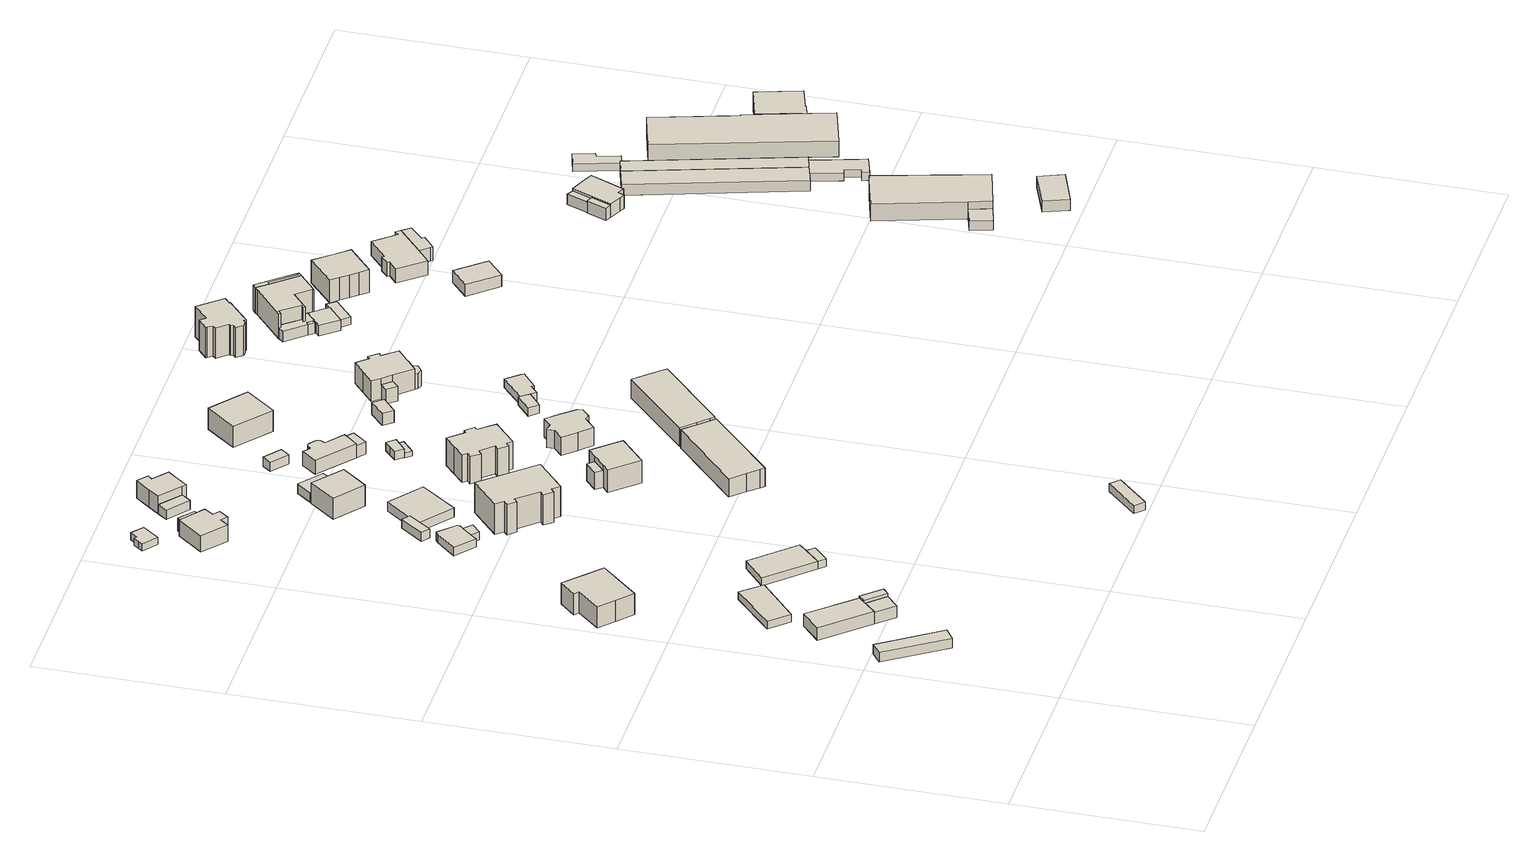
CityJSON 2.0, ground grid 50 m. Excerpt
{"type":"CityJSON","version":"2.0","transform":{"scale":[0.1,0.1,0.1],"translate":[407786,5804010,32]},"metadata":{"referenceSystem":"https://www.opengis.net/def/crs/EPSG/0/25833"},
"CityObjects":{
"building1":{"type":"Building","attributes":{"Gemeindeschluessel":"11000009","BezugspunktDach":"2200","function":"31001_2723","measuredHeight":2.78,"storeysAboveGround":1},"address":[{"country":"Germany","locality":"Berlin","thoroughfareNumber":"751 (2)","thoroughfareName":"Adlergestell"}],"geometry":[{"type":"Solid","lod":"1","boundaries":[[[[0,1,2,3]],[[4,5,6,7]],[[4,7,3,2]],[[5,4,2,1]],[[6,5,1,0]],[[7,6,0,3]]]]}]},
"building2":{"type":"Building","attributes":{"Gemeindeschluessel":"11000009","function":"31001_2000"},"address":[{"country":"Germany","locality":"Berlin","thoroughfareNumber":"1 (2)","thoroughfareName":"Nuscheweg"}],"children":["building2-1","building2-2"]},
"building2-1":{"type":"BuildingPart","attributes":{"BezugspunktDach":"2200","measuredHeight":4.62,"storeysAboveGround":1},"parents":["building2"],"geometry":[{"type":"MultiSurface","lod":"1","boundaries":[[[8,9,10,11]],[[12,13,14,15]],[[12,15,11,10]],[[13,12,10,9]],[[16,17,18,19,13,9,8]],[[15,14,8,11]],[[14,20,19,18,17,16]]]}]},
"building2-2":{"type":"BuildingPart","attributes":{"BezugspunktDach":"2200","measuredHeight":3.91,"storeysAboveGround":1},"parents":["building2"],"geometry":[{"type":"Solid","lod":"1","boundaries":[[[[21,22,18,17]],[[19,23,24,14]],[[23,19,18,22]],[[24,23,22,21]],[[14,24,21,17]],[[19,14,17,18]]]]}]},
"building3":{"type":"Building","attributes":{"Gemeindeschluessel":"11000009","BezugspunktDach":"2200","function":"51009_1610","measuredHeight":4.57,"storeysAboveGround":0},"address":[{"country":"Germany","locality":"Berlin"}],"geometry":[{"type":"Solid","lod":"1","boundaries":[[[[25,26,27,28]],[[13,29,23,19]],[[13,19,28,27]],[[29,13,27,26]],[[23,29,26,25]],[[19,23,25,28]]]]}]},
"building4":{"type":"Building","attributes":{"Gemeindeschluessel":"11000009","BezugspunktDach":"2200","function":"31001_1010","measuredHeight":2.17,"storeysAboveGround":1},"address":[{"country":"Germany","locality":"Berlin","thoroughfareNumber":"1 (1)","thoroughfareName":"Nuscheweg"}],"geometry":[{"type":"Solid","lod":"1","boundaries":[[[[30,31,32,33]],[[34,35,36,37]],[[34,37,33,32]],[[35,34,32,31]],[[36,35,31,30]],[[37,36,30,33]]]]}]},
"building5":{"type":"Building","attributes":{"Gemeindeschluessel":"11000009","BezugspunktDach":"2200","function":"31001_1010","measuredHeight":9.59,"storeysAboveGround":1},"address":[{"country":"Germany","locality":"Berlin","thoroughfareNumber":"5","thoroughfareName":"Nuscheweg"}],"geometry":[{"type":"Solid","lod":"1","boundaries":[[[[38,39,40,41,42,43,44,45]],[[46,47,48,49,50,51,52,53]],[[46,53,45,44]],[[47,46,44,43]],[[48,47,43,42]],[[49,48,42,41]],[[50,49,41,40]],[[51,50,40,39]],[[52,51,39,38]],[[53,52,38,45]]]]}]},
"building6":{"type":"Building","attributes":{"Gemeindeschluessel":"11000009","function":"31001_1010"},"address":[{"country":"Germany","locality":"Berlin","thoroughfareNumber":"1","thoroughfareName":"Nuscheweg"}],"children":["building6-1","building6-2"]},
"building6-1":{"type":"BuildingPart","attributes":{"BezugspunktDach":"2200","measuredHeight":2.3,"storeysAboveGround":1},"parents":["building6"],"geometry":[{"type":"MultiSurface","lod":"1","boundaries":[[[54,55,56,57]],[[58,59,60,61]],[[58,61,57,56]],[[59,58,56,55]],[[59,55,62,63]],[[61,60,54,57]],[[60,63,62,54]]]}]},
"building6-2":{"type":"BuildingPart","attributes":{"BezugspunktDach":"2200","measuredHeight":2.3,"storeysAboveGround":1},"parents":["building6"],"geometry":[{"type":"Solid","lod":"1","boundaries":[[[[64,65,62,54]],[[63,66,67,60]],[[66,63,62,65]],[[67,66,65,64]],[[60,67,64,54]],[[63,60,54,62]]]]}]},
"building7":{"type":"Building","attributes":{"Gemeindeschluessel":"11000009","BezugspunktDach":"2200","function":"31001_2000","measuredHeight":2.42,"storeysAboveGround":1},"address":[{"country":"Germany","locality":"Berlin","thoroughfareNumber":"10 (1)","thoroughfareName":"Zum Seeblick"}],"geometry":[{"type":"Solid","lod":"1","boundaries":[[[[68,69,70,71,72,73,74,75]],[[76,77,78,79,80,81,82,83]],[[76,83,75,74]],[[77,76,74,73]],[[78,77,73,72]],[[79,78,72,71]],[[80,79,71,70]],[[81,80,70,69]],[[82,81,69,68]],[[83,82,68,75]]]]}]},
"building8":{"type":"Building","attributes":{"Gemeindeschluessel":"11000009","BezugspunktDach":"2200","function":"31001_2000","measuredHeight":2.41,"storeysAboveGround":1},"address":[{"country":"Germany","locality":"Berlin","thoroughfareNumber":"10 (2)","thoroughfareName":"Zum Seeblick"}],"geometry":[{"type":"Solid","lod":"1","boundaries":[[[[84,85,70,69]],[[80,86,87,81]],[[80,81,69,70]],[[86,80,70,85]],[[87,86,85,84]],[[81,87,84,69]]]]}]},
"building9":{"type":"Building","attributes":{"Gemeindeschluessel":"11000009","BezugspunktDach":"2200","function":"51009_1610","measuredHeight":2.14,"storeysAboveGround":0},"address":[{"country":"Germany","locality":"Berlin"}],"geometry":[{"type":"Solid","lod":"1","boundaries":[[[[88,89,90,91,92,93,94]],[[95,96,97,98,99,100,101]],[[95,101,94,93]],[[96,95,93,92]],[[97,96,92,91]],[[98,97,91,90]],[[99,98,90,89]],[[100,99,89,88]],[[101,100,88,94]]]]}]},
"building10":{"type":"Building","attributes":{"Gemeindeschluessel":"11000009","BezugspunktDach":"2200","function":"31001_1010","measuredHeight":6.63,"storeysAboveGround":1},"address":[{"country":"Germany","locality":"Berlin","thoroughfareNumber":"11","thoroughfareName":"Zum Seeblick"}],"geometry":[{"type":"Solid","lod":"1","boundaries":[[[[102,103,104,105,106,107,108,109,110,111]],[[112,113,114,115,116,117,118,119,120,121]],[[112,121,111,110]],[[113,112,110,109]],[[114,113,109,108]],[[115,114,108,107]],[[116,115,107,106]],[[117,116,106,105]],[[118,117,105,104]],[[119,118,104,103]],[[120,119,103,102]],[[121,120,102,111]]]]}]},
"building11":{"type":"Building","attributes":{"Gemeindeschluessel":"11000009","BezugspunktDach":"2200","function":"51009_1610","measuredHeight":2.66,"storeysAboveGround":0},"address":[{"country":"Germany","locality":"Berlin"}],"geometry":[{"type":"Solid","lod":"1","boundaries":[[[[122,123,124,125,126,127]],[[128,129,130,131,132,133]],[[128,133,127,126]],[[129,128,126,125]],[[130,129,125,124]],[[131,130,124,123]],[[132,131,123,122]],[[133,132,122,127]]]]}]},
"building12":{"type":"Building","attributes":{"Gemeindeschluessel":"11000009","BezugspunktDach":"2200","function":"51009_1610","measuredHeight":4.16,"storeysAboveGround":0},"address":[{"country":"Germany","locality":"Berlin"}],"geometry":[{"type":"Solid","lod":"1","boundaries":[[[[134,135,136,137]],[[138,139,140,141]],[[138,141,137,136]],[[139,138,136,135]],[[140,139,135,134]],[[141,140,134,137]]]]}]},
"building13":{"type":"Building","attributes":{"Gemeindeschluessel":"11000009","BezugspunktDach":"2200","function":"31001_1010","measuredHeight":11.66,"storeysAboveGround":2},"address":[{"country":"Germany","locality":"Berlin","thoroughfareNumber":"6","thoroughfareName":"Nuscheweg"}],"geometry":[{"type":"Solid","lod":"1","boundaries":[[[[142,143,144,145,146,147,148,149,150,151,152,153]],[[154,155,156,157,158,159,160,161,162,163,164,165]],[[154,165,153,152]],[[155,154,152,151]],[[156,155,151,150]],[[157,156,150,149]],[[158,157,149,148]],[[159,158,148,147]],[[160,159,147,146]],[[161,160,146,145]],[[162,161,145,144]],[[163,162,144,143]],[[164,163,143,142]],[[165,164,142,153]]]]}]},
"building14":{"type":"Building","attributes":{"Gemeindeschluessel":"11000009","BezugspunktDach":"2200","function":"31001_1010","measuredHeight":2.75,"storeysAboveGround":1},"address":[{"country":"Germany","locality":"Berlin","thoroughfareNumber":"10","thoroughfareName":"Zum Seeblick"}],"geometry":[{"type":"Solid","lod":"1","boundaries":[[[[166,167,168,125,124,123]],[[169,170,171,172,173,174]],[[169,174,123,124]],[[170,169,124,125]],[[171,170,125,168]],[[172,171,168,167]],[[173,172,167,166]],[[174,173,166,123]]]]}]},
"building15":{"type":"Building","attributes":{"Gemeindeschluessel":"11000009","BezugspunktDach":"2200","function":"31001_2000","measuredHeight":2.36,"storeysAboveGround":1},"address":[{"country":"Germany","locality":"Berlin","thoroughfareNumber":"969 (9)","thoroughfareName":"Adlergestell"}],"geometry":[{"type":"Solid","lod":"1","boundaries":[[[[175,176,177,178]],[[179,180,181,182]],[[179,182,178,177]],[[180,179,177,176]],[[181,180,176,175]],[[182,181,175,178]]]]}]},
"building16":{"type":"Building","attributes":{"Gemeindeschluessel":"11000009","BezugspunktDach":"2200","function":"31001_2000","measuredHeight":3.47,"storeysAboveGround":1},"address":[{"country":"Germany","locality":"Berlin","thoroughfareNumber":"13 (1)","thoroughfareName":"Zum Seeblick"}],"geometry":[{"type":"Solid","lod":"1","boundaries":[[[[183,184,185,186]],[[187,188,189,190]],[[187,190,186,185]],[[188,187,185,184]],[[189,188,184,183]],[[190,189,183,186]]]]}]},
"building17":{"type":"Building","attributes":{"Gemeindeschluessel":"11000009","BezugspunktDach":"2200","function":"31001_1010","measuredHeight":7.8,"storeysAboveGround":1},"address":[{"country":"Germany","locality":"Berlin","thoroughfareNumber":"12","thoroughfareName":"Zum Seeblick"}],"geometry":[{"type":"Solid","lod":"1","boundaries":[[[[191,192,193,194]],[[195,196,197,198]],[[195,198,194,193]],[[196,195,193,192]],[[197,196,192,191]],[[198,197,191,194]]]]}]},
"building18":{"type":"Building","attributes":{"Gemeindeschluessel":"11000009","BezugspunktDach":"2200","function":"31001_1010","measuredHeight":7.86,"storeysAboveGround":1},"address":[{"country":"Germany","locality":"Berlin","thoroughfareNumber":"13","thoroughfareName":"Zum Seeblick"}],"geometry":[{"type":"Solid","lod":"1","boundaries":[[[[199,200,201,202,203,204,205,206,207]],[[208,209,210,211,212,213,214,188,187]],[[208,187,207,206]],[[209,208,206,205]],[[210,209,205,204]],[[211,210,204,203]],[[212,211,203,202]],[[213,212,202,201]],[[214,213,201,200]],[[188,214,200,199]],[[187,188,199,207]]]]}]},
"building19":{"type":"Building","attributes":{"Gemeindeschluessel":"11000009","BezugspunktDach":"2200","function":"31001_2000","measuredHeight":2.8,"storeysAboveGround":1},"address":[{"country":"Germany","locality":"Berlin","thoroughfareNumber":"12 (1)","thoroughfareName":"Zum Seeblick"}],"geometry":[{"type":"Solid","lod":"1","boundaries":[[[[215,216,217,218,219]],[[220,221,222,223,224]],[[220,224,219,218]],[[221,220,218,217]],[[222,221,217,216]],[[223,222,216,215]],[[224,223,215,219]]]]}]},
"building20":{"type":"Building","attributes":{"Gemeindeschluessel":"11000009","function":"31001_1010"},"address":[{"country":"Germany","locality":"Berlin","thoroughfareNumber":"4","thoroughfareName":"Nuscheweg"}],"children":["building20-1","building20-2"]},
"building20-1":{"type":"BuildingPart","attributes":{"BezugspunktDach":"2200","measuredHeight":8.27,"storeysAboveGround":1},"parents":["building20"],"geometry":[{"type":"MultiSurface","lod":"1","boundaries":[[[225,226,227,228,229,230]],[[231,232,233,234,235,236]],[[231,236,230,229]],[[237,238,229,228]],[[233,232,228,227]],[[234,233,227,226]],[[235,234,226,225]],[[236,235,225,230]],[[232,231,238,237]]]}]},
"building20-2":{"type":"BuildingPart","attributes":{"BezugspunktDach":"2200","measuredHeight":5.04,"storeysAboveGround":1},"parents":["building20"],"geometry":[{"type":"Solid","lod":"1","boundaries":[[[[238,237,239,240]],[[241,232,231,242]],[[241,242,240,239]],[[232,241,239,237]],[[242,231,238,240]],[[231,232,237,238]]]]}]},
"building21":{"type":"Building","attributes":{"Gemeindeschluessel":"11000009","BezugspunktDach":"2200","function":"31001_1010","measuredHeight":5.92,"storeysAboveGround":2},"address":[{"country":"Germany","locality":"Berlin","thoroughfareNumber":"2","thoroughfareName":"Nuscheweg"}],"geometry":[{"type":"Solid","lod":"1","boundaries":[[[[243,244,245,246,247,248,249,250]],[[251,252,253,254,255,256,257,258]],[[251,258,250,249]],[[252,251,249,248]],[[253,252,248,247]],[[254,253,247,246]],[[255,254,246,245]],[[256,255,245,244]],[[257,256,244,243]],[[258,257,243,250]]]]}]},
"building22":{"type":"Building","attributes":{"Gemeindeschluessel":"11000009","BezugspunktDach":"2200","function":"31001_1010","measuredHeight":11.05,"storeysAboveGround":2},"address":[{"country":"Germany","locality":"Berlin","thoroughfareNumber":"6A","thoroughfareName":"Nuscheweg"}],"geometry":[{"type":"Solid","lod":"1","boundaries":[[[[259,260,261,262,263,264,265,266,267,268,269,270,271,272,273,274,275,276]],[[277,278,279,280,281,282,283,284,285,286,287,288,289,290,291,292,293,294]],[[277,294,276,275]],[[278,277,275,274]],[[279,278,274,273]],[[280,279,273,272]],[[281,280,272,271]],[[282,281,271,270]],[[283,282,270,269]],[[284,283,269,268]],[[285,284,268,267]],[[286,285,267,266]],[[287,286,266,265]],[[288,287,265,264]],[[289,288,264,263]],[[290,289,263,262]],[[291,290,262,261]],[[292,291,261,260]],[[293,292,260,259]],[[294,293,259,276]]]]}]},
"building23":{"type":"Building","attributes":{"Gemeindeschluessel":"11000009","BezugspunktDach":"2200","function":"31001_2000","measuredHeight":3.93,"storeysAboveGround":1},"address":[{"country":"Germany","locality":"Berlin","thoroughfareNumber":"14 (2)","thoroughfareName":"Zum Seeblick"}],"geometry":[{"type":"Solid","lod":"1","boundaries":[[[[295,296,297,298]],[[299,300,301,302]],[[299,302,298,297]],[[300,299,297,296]],[[301,300,296,295]],[[302,301,295,298]]]]}]},
"building24":{"type":"Building","attributes":{"Gemeindeschluessel":"11000009","BezugspunktDach":"2200","function":"31001_1010","measuredHeight":6.2,"storeysAboveGround":1},"address":[{"country":"Germany","locality":"Berlin","thoroughfareNumber":"14","thoroughfareName":"Zum Seeblick"}],"geometry":[{"type":"Solid","lod":"1","boundaries":[[[[303,304,305,306,307,308,309,310,311,312,313,314,315,316,317,318,319,320,321]],[[322,323,324,325,326,327,328,329,330,331,332,333,334,335,336,337,338,339,340]],[[322,340,321,320]],[[323,322,320,319]],[[324,323,319,318]],[[325,324,318,317]],[[326,325,317,316]],[[327,326,316,315]],[[328,327,315,314]],[[329,328,314,313]],[[330,329,313,312]],[[331,330,312,311]],[[332,331,311,310]],[[333,332,310,309]],[[334,333,309,308]],[[335,334,308,307]],[[336,335,307,306]],[[337,336,306,305]],[[338,337,305,304]],[[339,338,304,303]],[[340,339,303,321]]]]}]},
"building25":{"type":"Building","attributes":{"Gemeindeschluessel":"11000009","BezugspunktDach":"2200","function":"31001_2000","measuredHeight":2.81,"storeysAboveGround":1},"address":[{"country":"Germany","locality":"Berlin","thoroughfareNumber":"14 (3)","thoroughfareName":"Zum Seeblick"}],"geometry":[{"type":"Solid","lod":"1","boundaries":[[[[341,342,343,344,345,346,347]],[[348,349,350,351,352,353,354]],[[348,354,347,346]],[[349,348,346,345]],[[350,349,345,344]],[[351,350,344,343]],[[352,351,343,342]],[[353,352,342,341]],[[354,353,341,347]]]]}]},
"building26":{"type":"Building","attributes":{"Gemeindeschluessel":"11000009","BezugspunktDach":"2200","function":"31001_1010","measuredHeight":1.39,"storeysAboveGround":1},"address":[{"country":"Germany","locality":"Berlin","thoroughfareNumber":"20 (1)","thoroughfareName":"Windwallstraße"}],"geometry":[{"type":"Solid","lod":"1","boundaries":[[[[355,356,357,358,359]],[[360,361,362,363,364]],[[360,364,359,358]],[[361,360,358,357]],[[362,361,357,356]],[[363,362,356,355]],[[364,363,355,359]]]]}]},
"building27":{"type":"Building","attributes":{"Gemeindeschluessel":"11000009","BezugspunktDach":"2200","function":"31001_2000","measuredHeight":3.64,"storeysAboveGround":1},"address":[{"country":"Germany","locality":"Berlin","thoroughfareNumber":"14 (1)","thoroughfareName":"Zum Seeblick"}],"geometry":[{"type":"Solid","lod":"1","boundaries":[[[[365,366,367,368]],[[369,370,371,372]],[[369,372,368,367]],[[370,369,367,366]],[[371,370,366,365]],[[372,371,365,368]]]]}]},
"building28":{"type":"Building","attributes":{"Gemeindeschluessel":"11000009","BezugspunktDach":"2200","function":"31001_1010","measuredHeight":8,"storeysAboveGround":1},"address":[{"country":"Germany","locality":"Berlin","thoroughfareNumber":"4A","thoroughfareName":"Nuscheweg"}],"geometry":[{"type":"Solid","lod":"1","boundaries":[[[[373,374,375,376,377,378,379,380,381,382,383,384]],[[385,386,387,388,389,390,391,392,393,394,395,396]],[[385,396,384,383]],[[386,385,383,382]],[[387,386,382,381]],[[388,387,381,380]],[[389,388,380,379]],[[390,389,379,378]],[[391,390,378,377]],[[392,391,377,376]],[[393,392,376,375]],[[394,393,375,374]],[[395,394,374,373]],[[396,395,373,384]]]]}]},
"building29":{"type":"Building","attributes":{"Gemeindeschluessel":"11000009","BezugspunktDach":"2200","function":"31001_1010","measuredHeight":6.15,"storeysAboveGround":2},"address":[{"country":"Germany","locality":"Berlin","thoroughfareNumber":"16","thoroughfareName":"Zum Seeblick"}],"geometry":[{"type":"Solid","lod":"1","boundaries":[[[[397,398,399,400]],[[401,402,403,404]],[[401,404,400,399]],[[402,401,399,398]],[[403,402,398,397]],[[404,403,397,400]]]]}]},
"building30":{"type":"Building","attributes":{"Gemeindeschluessel":"11000009","BezugspunktDach":"2200","function":"31001_1010","measuredHeight":5.93,"storeysAboveGround":2},"address":[{"country":"Germany","locality":"Berlin","thoroughfareNumber":"2 (1)","thoroughfareName":"Nuscheweg"}],"geometry":[{"type":"Solid","lod":"1","boundaries":[[[[405,406,407,408,409,410,411,412]],[[413,414,415,416,417,418,419,420]],[[413,420,412,411]],[[414,413,411,410]],[[415,414,410,409]],[[416,415,409,408]],[[417,416,408,407]],[[418,417,407,406]],[[419,418,406,405]],[[420,419,405,412]]]]}]},
"building31":{"type":"Building","attributes":{"Gemeindeschluessel":"11000009","BezugspunktDach":"2200","function":"31001_2000","measuredHeight":4.19,"storeysAboveGround":1},"address":[{"country":"Germany","locality":"Berlin","thoroughfareNumber":"20 (2)","thoroughfareName":"Windwallstraße"}],"geometry":[{"type":"Solid","lod":"1","boundaries":[[[[421,422,423,424,425]],[[426,427,428,429,430]],[[426,430,425,424]],[[427,426,424,423]],[[428,427,423,422]],[[429,428,422,421]],[[430,429,421,425]]]]}]},
"building32":{"type":"Building","attributes":{"Gemeindeschluessel":"11000009","BezugspunktDach":"2200","function":"31001_2000","measuredHeight":2.31,"storeysAboveGround":1},"address":[{"country":"Germany","locality":"Berlin","thoroughfareNumber":"24 (2)","thoroughfareName":"Windwallstraße"}],"geometry":[{"type":"Solid","lod":"1","boundaries":[[[[431,432,433,434,435,436]],[[437,438,439,440,441,442]],[[437,442,436,435]],[[438,437,435,434]],[[439,438,434,433]],[[440,439,433,432]],[[441,440,432,431]],[[442,441,431,436]]]]}]},
"building33":{"type":"Building","attributes":{"Gemeindeschluessel":"11000009","BezugspunktDach":"2200","function":"31001_1010","measuredHeight":2.43,"storeysAboveGround":1},"address":[{"country":"Germany","locality":"Berlin","thoroughfareNumber":"24 (1)","thoroughfareName":"Windwallstraße"}],"geometry":[{"type":"Solid","lod":"1","boundaries":[[[[432,443,444,445,446,447,448,433]],[[449,450,451,452,453,454,455,456]],[[449,456,433,448]],[[450,449,448,447]],[[451,450,447,446]],[[452,451,446,445]],[[453,452,445,444]],[[454,453,444,443]],[[455,454,443,432]],[[456,455,432,433]]]]}]},
"building34":{"type":"Building","attributes":{"Gemeindeschluessel":"11000009","function":"31001_1010"},"address":[{"country":"Germany","locality":"Berlin","thoroughfareNumber":"20","thoroughfareName":"Windwallstraße"}],"children":["building34-1","building34-2","building34-3"]},
"building34-1":{"type":"BuildingPart","attributes":{"BezugspunktDach":"2200","measuredHeight":8.46,"storeysAboveGround":2},"parents":["building34"],"geometry":[{"type":"MultiSurface","lod":"1","boundaries":[[[457,458,459,460,461,462,463,464,465,466,467,468,469,470]],[[471,472,473,474,475,476,477,478,479,480,481,482,483,484]],[[471,484,470,469]],[[472,471,469,468]],[[473,472,468,467]],[[474,473,467,466]],[[475,474,466,465]],[[476,475,465,464]],[[477,476,464,463]],[[478,477,463,462]],[[479,478,462,461]],[[485,486,487,461,460]],[[481,480,460,459]],[[482,481,459,458]],[[488,489,458,457]],[[484,483,457,470]],[[480,479,487,486,485]],[[483,482,489,488]]]}]},
"building34-2":{"type":"BuildingPart","attributes":{"BezugspunktDach":"2200","measuredHeight":4.28,"storeysAboveGround":2},"parents":["building34"],"geometry":[{"type":"Solid","lod":"1","boundaries":[[[[490,489,488,491]],[[483,482,492,493]],[[483,493,491,488]],[[492,482,489,490]],[[493,492,490,491]],[[482,483,488,489]]]]}]},
"building34-3":{"type":"BuildingPart","attributes":{"BezugspunktDach":"2200","measuredHeight":4.49,"storeysAboveGround":2},"parents":["building34"],"geometry":[{"type":"MultiSurface","lod":"1","boundaries":[[[494,495,496,497,487,486]],[[479,498,499,500,501,480]],[[498,479,487,497]],[[499,498,497,496]],[[500,499,496,495]],[[501,500,495,494]],[[480,501,494,486]],[[479,480,486,487,502]]]}]},
"building35":{"type":"Building","attributes":{"Gemeindeschluessel":"11000009","BezugspunktDach":"2200","function":"31001_1010","measuredHeight":8.93,"storeysAboveGround":1},"address":[{"country":"Germany","locality":"Berlin","thoroughfareNumber":"17","thoroughfareName":"Windwallstraße"}],"geometry":[{"type":"Solid","lod":"1","boundaries":[[[[503,504,505,506,507,508,509,510,511,512,513,514,515,516,517,518,519,520]],[[521,522,523,524,525,526,527,528,529,530,531,532,533,534,535,536,537,538]],[[521,538,520,519]],[[522,521,519,518]],[[523,522,518,517]],[[524,523,517,516]],[[525,524,516,515]],[[526,525,515,514]],[[527,526,514,513]],[[528,527,513,512]],[[529,528,512,511]],[[530,529,511,510]],[[531,530,510,509]],[[532,531,509,508]],[[533,532,508,507]],[[534,533,507,506]],[[535,534,506,505]],[[536,535,505,504]],[[537,536,504,503]],[[538,537,503,520]]]]}]},
"building36":{"type":"Building","attributes":{"Gemeindeschluessel":"11000009","BezugspunktDach":"2200","function":"51009_1610","measuredHeight":3.1,"storeysAboveGround":0},"address":[{"country":"Germany","locality":"Berlin"}],"geometry":[{"type":"Solid","lod":"1","boundaries":[[[[539,540,541,542]],[[543,544,545,546]],[[543,546,542,541]],[[544,543,541,540]],[[545,544,540,539]],[[546,545,539,542]]]]}]},
"building37":{"type":"Building","attributes":{"Gemeindeschluessel":"11000009","BezugspunktDach":"2200","function":"31001_2463","measuredHeight":3.18,"storeysAboveGround":1},"address":[{"country":"Germany","locality":"Berlin","thoroughfareNumber":"19 (1)","thoroughfareName":"Windwallstraße"}],"geometry":[{"type":"Solid","lod":"1","boundaries":[[[[547,548,549,550,551,552,553,554]],[[555,556,557,558,559,560,561,562]],[[555,562,554,553]],[[556,555,553,552]],[[557,556,552,551]],[[558,557,551,550]],[[559,558,550,549]],[[560,559,549,548]],[[561,560,548,547]],[[562,561,547,554]]]]}]},
"building38":{"type":"Building","attributes":{"Gemeindeschluessel":"11000009","function":"31001_1010"},"address":[{"country":"Germany","locality":"Berlin","thoroughfareNumber":"19","thoroughfareName":"Windwallstraße"}],"children":["building38-1","building38-2","building38-3"]},
"building38-1":{"type":"BuildingPart","attributes":{"BezugspunktDach":"2200","measuredHeight":7.4,"storeysAboveGround":2},"parents":["building38"],"geometry":[{"type":"MultiSurface","lod":"1","boundaries":[[[563,564,565,566,567,568,569,570,571,572,573,574,575,576]],[[577,578,579,580,581,582,583,584,585,586,587,588,589,590]],[[577,590,576,575]],[[578,577,575,574]],[[579,578,574,573]],[[581,580,572,571]],[[582,581,571,570]],[[583,582,570,569]],[[584,583,569,568]],[[591,592,568,567]],[[585,584,593,594,595]],[[596,591,567,566]],[[586,585,595,597]],[[598,596,566,565]],[[587,586,597,599]],[[600,598,601,565,564]],[[588,587,599,602]],[[589,588,602,603,604,600,564,563]],[[590,589,603,605,606,604,563,576]],[[580,579,573,572]],[[595,594,593,592,591]],[[597,595,591,596]],[[599,597,596,598]],[[602,599,601,598,600]],[[600,604,603,602]],[[604,606,605,603]]]}]},
"building38-2":{"type":"BuildingPart","attributes":{"BezugspunktDach":"2200","measuredHeight":7.49,"storeysAboveGround":2},"parents":["building38"],"geometry":[{"type":"Solid","lod":"1","boundaries":[[[[572,607,608,609,610,573]],[[611,612,613,614,580,579]],[[611,579,573,610]],[[612,611,610,609]],[[613,612,609,608]],[[614,613,608,607]],[[580,614,607,572]],[[579,580,572,573]]]]}]},
"building38-3":{"type":"BuildingPart","attributes":{"BezugspunktDach":"2200","measuredHeight":3.15,"storeysAboveGround":2},"parents":["building38"],"geometry":[{"type":"MultiSurface","lod":"1","boundaries":[[[542,541,540,539,553,552,551,592,591,596,598,600,604,606,615]],[[605,603,602,599,597,595,594,557,556,555,545,544,543,546,616]],[[605,616,615,606]],[[557,594,592,551]],[[556,557,551,552]],[[555,556,552,553]],[[545,555,553,539]],[[544,545,539,540]],[[543,544,540,541]],[[546,543,541,542]],[[616,546,542,615]],[[605,606,604,603]],[[602,603,604,600,617]],[[599,602,600,598]],[[597,599,618,598,596]],[[597,596,591,595]],[[619,594,595,591,592]]]}]},
"building39":{"type":"Building","attributes":{"Gemeindeschluessel":"11000009","BezugspunktDach":"2200","function":"31001_2463","measuredHeight":2.21,"storeysAboveGround":1},"address":[{"country":"Germany","locality":"Berlin","thoroughfareNumber":"21 (1)","thoroughfareName":"Windwallstraße"}],"geometry":[{"type":"Solid","lod":"1","boundaries":[[[[620,621,622,623]],[[624,625,626,627]],[[624,627,623,622]],[[625,624,622,621]],[[626,625,621,620]],[[627,626,620,623]]]]}]},
"building40":{"type":"Building","attributes":{"Gemeindeschluessel":"11000009","BezugspunktDach":"2200","function":"51009_1610","measuredHeight":7.47,"storeysAboveGround":0},"address":[{"country":"Germany","locality":"Berlin"}],"geometry":[{"type":"Solid","lod":"1","boundaries":[[[[573,610,609,608,628,574]],[[629,613,612,611,579,578]],[[629,578,574,628]],[[613,629,628,608]],[[612,613,608,609]],[[611,612,609,610]],[[579,611,610,573]],[[578,579,573,574]]]]}]},
"building41":{"type":"Building","attributes":{"Gemeindeschluessel":"11000009","BezugspunktDach":"2200","function":"31001_1010","measuredHeight":8.29,"storeysAboveGround":1},"address":[{"country":"Germany","locality":"Berlin","thoroughfareNumber":"21","thoroughfareName":"Windwallstraße"}],"geometry":[{"type":"Solid","lod":"1","boundaries":[[[[630,631,632,633,634,635,636,637,638,639]],[[640,641,642,643,644,645,646,647,648,649]],[[640,649,639,638]],[[641,640,638,637]],[[642,641,637,636]],[[643,642,636,635]],[[644,643,635,634]],[[645,644,634,633]],[[646,645,633,632]],[[647,646,632,631]],[[648,647,631,630]],[[649,648,630,639]]]]}]},
"building42":{"type":"Building","attributes":{"Gemeindeschluessel":"11000009","BezugspunktDach":"2200","function":"31001_2463","measuredHeight":4.2,"storeysAboveGround":1},"address":[{"country":"Germany","locality":"Berlin","thoroughfareNumber":"23 (1)","thoroughfareName":"Windwallstraße"}],"geometry":[{"type":"Solid","lod":"1","boundaries":[[[[650,651,652,653]],[[654,655,656,657]],[[654,657,653,652]],[[655,654,652,651]],[[656,655,651,650]],[[657,656,650,653]]]]}]},
"building43":{"type":"Building","attributes":{"Gemeindeschluessel":"11000009","function":"31001_1010"},"address":[{"country":"Germany","locality":"Berlin","thoroughfareNumber":"23","thoroughfareName":"Windwallstraße"}],"children":["building43-1","building43-2"]},
"building43-1":{"type":"BuildingPart","attributes":{"BezugspunktDach":"2200","measuredHeight":5.19,"storeysAboveGround":1},"parents":["building43"],"geometry":[{"type":"MultiSurface","lod":"1","boundaries":[[[658,659,660,661,662,663,664,665,666,667,668,669]],[[670,671,672,673,674,675,676,677,678,679,680,681]],[[670,681,669,668]],[[671,670,668,667]],[[672,671,667,666]],[[673,672,666,665]],[[674,673,665,664]],[[675,674,664,663]],[[676,675,663,662]],[[677,676,662,661]],[[682,683,677,661,660]],[[684,682,678,660,659]],[[680,679,659,658]],[[681,680,658,669]],[[685,678,677,683,682]],[[679,678,682,684]]]}]},
"building43-2":{"type":"BuildingPart","attributes":{"BezugspunktDach":"2200","measuredHeight":4.67,"storeysAboveGround":1},"parents":["building43"],"geometry":[{"type":"MultiSurface","lod":"1","boundaries":[[[686,687,688,689,690,691,692,683,682,684]],[[678,677,693,694,695,696,697,698,699,679]],[[693,677,683,692]],[[694,693,692,691]],[[695,694,691,690]],[[696,695,690,689]],[[697,696,689,688]],[[698,697,688,687]],[[699,698,687,686]],[[679,699,686,684]],[[684,682,678,679]],[[700,677,678,682,683]]]}]},
"building44":{"type":"Building","attributes":{"Gemeindeschluessel":"11000009","BezugspunktDach":"2200","function":"31001_2143","measuredHeight":3.28,"storeysAboveGround":1},"address":[{"country":"Germany","locality":"Berlin","thoroughfareNumber":"22 (15)","thoroughfareName":"Weiselpfad"}],"geometry":[{"type":"Solid","lod":"1","boundaries":[[[[701,702,703,704]],[[705,706,707,708]],[[705,708,704,703]],[[706,705,703,702]],[[707,706,702,701]],[[708,707,701,704]]]]}]},
"building45":{"type":"Building","attributes":{"Gemeindeschluessel":"11000009","BezugspunktDach":"2200","function":"31001_2143","measuredHeight":5.82,"storeysAboveGround":1},"address":[{"country":"Germany","locality":"Berlin","thoroughfareNumber":"22 (14)","thoroughfareName":"Weiselpfad"}],"geometry":[{"type":"Solid","lod":"1","boundaries":[[[[709,710,711,712,713,714,715,716]],[[717,718,719,720,721,722,723,724]],[[717,724,716,715]],[[718,717,715,714]],[[719,718,714,713]],[[720,719,713,712]],[[721,720,712,711]],[[722,721,711,710]],[[723,722,710,709]],[[724,723,709,716]]]]}]},
"building46":{"type":"Building","attributes":{"Gemeindeschluessel":"11000009","BezugspunktDach":"2200","function":"31001_2000","measuredHeight":3.57,"storeysAboveGround":1},"address":[{"country":"Germany","locality":"Berlin","thoroughfareNumber":"922 (8)","thoroughfareName":"Weiselpfad"}],"geometry":[{"type":"Solid","lod":"1","boundaries":[[[[725,726,727,728,729]],[[730,731,732,733,734]],[[730,734,729,728]],[[731,730,728,727]],[[732,731,727,726]],[[733,732,726,725]],[[734,733,725,729]]]]}]},
"building47":{"type":"Building","attributes":{"Gemeindeschluessel":"11000009","BezugspunktDach":"2200","function":"51009_1610","measuredHeight":3.18,"storeysAboveGround":0},"address":[{"country":"Germany","locality":"Berlin"}],"geometry":[{"type":"Solid","lod":"1","boundaries":[[[[735,736,737,738]],[[739,740,741,742]],[[739,742,738,737]],[[740,739,737,736]],[[741,740,736,735]],[[742,741,735,738]]]]}]},
"building48":{"type":"Building","attributes":{"Gemeindeschluessel":"11000009","function":"31001_1010"},"address":[{"country":"Germany","locality":"Berlin","thoroughfareNumber":"22 (6)","thoroughfareName":"Weiselpfad"}],"children":["building48-1","building48-2"]},
"building48-1":{"type":"BuildingPart","attributes":{"BezugspunktDach":"2200","measuredHeight":4.41,"storeysAboveGround":1},"parents":["building48"],"geometry":[{"type":"MultiSurface","lod":"1","boundaries":[[[743,744,745,746,747,748,749,750,751]],[[752,753,754,755,756,757,758,759,760]],[[761,762,760,751,750]],[[753,752,750,749]],[[754,753,749,748]],[[755,754,748,747]],[[756,755,747,746]],[[757,756,746,745]],[[758,757,745,744]],[[759,758,744,743]],[[760,759,743,751]],[[752,760,762,761]]]}]},
"building48-2":{"type":"BuildingPart","attributes":{"BezugspunktDach":"2200","measuredHeight":3.59,"storeysAboveGround":1},"parents":["building48"],"geometry":[{"type":"MultiSurface","lod":"1","boundaries":[[[762,761,763,764]],[[765,752,760,766]],[[765,766,764,763]],[[752,765,763,761]],[[766,760,762,764]],[[767,760,752,761,762]]]}]},
"building49":{"type":"Building","attributes":{"Gemeindeschluessel":"11000009","BezugspunktDach":"2200","function":"31001_1010","measuredHeight":3.15,"storeysAboveGround":1},"address":[{"country":"Germany","locality":"Berlin","thoroughfareNumber":"22 (2)","thoroughfareName":"Weiselpfad"}],"geometry":[{"type":"Solid","lod":"1","boundaries":[[[[768,769,770,771,772]],[[773,774,775,776,777]],[[773,777,772,771]],[[774,773,771,770]],[[775,774,770,769]],[[776,775,769,768]],[[777,776,768,772]]]]}]},
"building50":{"type":"Building","attributes":{"Gemeindeschluessel":"11000009","BezugspunktDach":"2200","function":"31001_2000","measuredHeight":2.33,"storeysAboveGround":1},"address":[{"country":"Germany","locality":"Berlin","thoroughfareNumber":"22 (1)","thoroughfareName":"Weiselpfad"}],"geometry":[{"type":"Solid","lod":"1","boundaries":[[[[778,779,780,781,782,783,784,785,786,787]],[[774,788,789,790,791,792,793,794,795,775]],[[774,775,787,786]],[[788,774,786,785]],[[789,788,785,784]],[[790,789,784,783]],[[791,790,783,782]],[[792,791,782,781]],[[793,792,781,780]],[[794,793,780,779]],[[795,794,779,778]],[[775,795,778,787]]]]}]},
"building51":{"type":"Building","attributes":{"Gemeindeschluessel":"11000009","BezugspunktDach":"2200","function":"31001_2000","measuredHeight":3.21,"storeysAboveGround":1},"address":[{"country":"Germany","locality":"Berlin","thoroughfareNumber":"22 (3)","thoroughfareName":"Weiselpfad"}],"geometry":[{"type":"Solid","lod":"1","boundaries":[[[[770,796,797,771]],[[798,799,800,801]],[[798,801,771,797]],[[799,798,797,796]],[[800,799,796,770]],[[801,800,770,771]]]]}]},
"building52":{"type":"Building","attributes":{"Gemeindeschluessel":"11000009","BezugspunktDach":"2200","function":"31001_2000","measuredHeight":2.25,"storeysAboveGround":1},"address":[{"country":"Germany","locality":"Berlin","thoroughfareNumber":"20 (6)","thoroughfareName":"Weiselpfad"}],"geometry":[{"type":"Solid","lod":"1","boundaries":[[[[802,803,804,805,806,807]],[[808,809,810,811,812,813]],[[808,813,807,806]],[[809,808,806,805]],[[810,809,805,804]],[[811,810,804,803]],[[812,811,803,802]],[[813,812,802,807]]]]}]},
"building53":{"type":"Building","attributes":{"Gemeindeschluessel":"11000009","function":"31001_1010"},"address":[{"country":"Germany","locality":"Berlin","thoroughfareNumber":"20","thoroughfareName":"Weiselpfad"}],"children":["building53-1","building53-2"]},
"building53-1":{"type":"BuildingPart","attributes":{"BezugspunktDach":"2200","measuredHeight":5.39,"storeysAboveGround":1},"parents":["building53"],"geometry":[{"type":"MultiSurface","lod":"1","boundaries":[[[814,815,816,817,818,819,820,821,822,823]],[[824,825,826,827,828,829,830,831,832,833]],[[824,833,823,822]],[[825,824,822,821]],[[826,825,821,820]],[[827,826,820,819]],[[828,827,819,818]],[[829,828,818,817]],[[830,834,835,816]],[[831,830,816,815]],[[832,831,815,814]],[[833,832,814,823]],[[829,817,835,834]]]}]},
"building53-2":{"type":"BuildingPart","attributes":{"BezugspunktDach":"2200","measuredHeight":5.58,"storeysAboveGround":1},"parents":["building53"],"geometry":[{"type":"Solid","lod":"1","boundaries":[[[[836,837,838,839,840,841,842,843,844]],[[828,845,846,847,848,849,850,834,829]],[[828,829,844,843]],[[845,828,843,842]],[[846,845,842,841]],[[847,846,841,840]],[[848,847,840,839]],[[849,848,839,838]],[[850,849,838,837]],[[834,850,837,836]],[[829,834,836,844]]]]}]}
},
"vertices":[
[152,313,40],[185,336,40],[75,495,40],[43,472,40],[75,495,12],[185,336,12],[152,313,12],[43,472,12],
[200,525,54],[251,576,54],[147,692,54],[92,642,54],[147,692,18],[251,576,18],[200,525,18],[92,642,18],[200,525,29],[200,525,51],[234,559,51],[234,559,18],[201,525,18],
[243,478,51],[280,511,51],[280,511,18],[243,478,18],
[280,511,60],[297,526,60],[251,576,60],[234,559,60],[297,526,18],
[154,725,42],[268,824,42],[221,878,42],[108,775,42],[221,878,20],[268,824,20],[154,725,20],[108,775,20],
[42,1144,86],[83,1107,86],[178,1209,86],[136,1247,86],[85,1295,86],[44,1253,86],[56,1242,86],[1,1181,86],[56,1242,24],[44,1253,24],[85,1295,24],[136,1247,24],[178,1209,24],[83,1107,24],[42,1144,24],[1,1181,24],
[404,722,43],[466,784,43],[362,894,43],[295,837,43],[362,894,20],[466,784,20],[404,722,20],[295,837,20],[444,762,43],[444,762,20],
[420,705,43],[462,744,43],[462,744,20],[420,705,20],
[280,1563,50],[295,1580,50],[319,1607,50],[327,1616,50],[329,1624,50],[286,1666,50],[275,1659,50],[228,1607,50],[275,1659,26],[286,1666,26],[329,1624,26],[327,1616,26],[319,1607,26],[295,1580,26],[280,1563,26],[228,1607,26],
[313,1563,50],[341,1587,50],[341,1587,26],[313,1563,26],
[90,2327,50],[125,2372,50],[94,2397,50],[79,2378,50],[71,2383,50],[60,2368,50],[52,2357,50],[60,2368,29],[71,2383,29],[79,2378,29],[94,2397,29],[125,2372,29],[90,2327,29],[52,2357,29],
[147,2163,77],[165,2186,77],[182,2172,77],[202,2198,77],[185,2212,77],[203,2236,77],[189,2247,77],[149,2278,77],[140,2285,77],[83,2215,77],[140,2285,29],[149,2278,29],[189,2247,29],[203,2236,29],[185,2212,29],[202,2198,29],[182,2172,29],[165,2186,29],[147,2163,29],[83,2215,29],
[290,1684,54],[313,1715,54],[336,1746,54],[332,1750,54],[315,1762,54],[268,1700,54],[315,1762,28],[332,1750,28],[336,1746,28],[313,1715,28],[290,1684,28],[268,1700,28],
[189,2247,68],[201,2262,68],[161,2294,68],[149,2278,68],[161,2294,30],[201,2262,30],[189,2247,30],[149,2278,30],
[370,1514,112],[358,1504,112],[376,1484,112],[387,1493,112],[435,1438,112],[424,1429,112],[442,1407,112],[455,1417,112],[472,1397,112],[557,1471,112],[436,1607,112],[353,1534,112],[436,1607,23],[557,1471,23],[472,1397,23],[455,1417,23],[442,1407,23],[424,1429,23],[435,1438,23],[387,1493,23],[376,1484,23],[358,1504,23],[370,1514,23],[353,1534,23],
[398,1650,54],[472,1748,54],[383,1816,54],[336,1746,27],[332,1750,27],[383,1816,27],[472,1748,27],[398,1650,27],[313,1715,27],
[878,8,37],[961,93,37],[937,116,37],[854,32,37],[937,116,14],[961,93,14],[878,8,14],[854,32,14],
[265,2290,55],[285,2315,55],[227,2361,55],[206,2336,55],[227,2361,28],[285,2315,28],[265,2290,28],[206,2336,28],
[389,1875,90],[445,1944,90],[366,2007,90],[310,1936,90],[366,2007,29],[445,1944,29],[389,1875,29],[310,1936,29],
[285,2315,80],[294,2307,80],[317,2336,80],[340,2364,80],[299,2397,80],[310,2409,80],[283,2431,80],[250,2390,80],[227,2361,80],[250,2390,28],[283,2431,28],[310,2409,28],[299,2397,28],[340,2364,28],[317,2336,28],[294,2307,28],
[433,1960,57],[434,1962,57],[465,2002,57],[403,2051,57],[371,2010,57],[403,2051,29],[465,2002,29],[434,1962,29],[433,1960,29],[371,2010,29],
[684,1244,80],[761,1312,80],[698,1382,80],[675,1362,80],[641,1332,80],[621,1315,80],[641,1332,14],[675,1362,14],[698,1382,14],[761,1312,14],[684,1244,14],[621,1315,14],[675,1362,64],[641,1332,64],
[660,1379,64],[626,1349,64],[660,1379,14],[626,1349,14],
[705,982,72],[731,954,72],[740,944,72],[927,1117,72],[917,1127,72],[892,1153,72],[857,1190,72],[670,1019,72],[857,1190,18],[892,1153,18],[917,1127,18],[927,1117,18],[740,944,18],[731,954,18],[705,982,18],[670,1019,18],
[582,1628,102],[593,1638,102],[624,1603,102],[613,1594,102],[634,1571,102],[644,1580,102],[656,1567,102],[688,1595,102],[722,1625,102],[687,1667,102],[695,1674,102],[674,1696,102],[666,1689,102],[630,1730,102],[597,1701,102],[564,1672,102],[574,1661,102],[563,1651,102],[574,1661,21],[564,1672,21],[597,1701,21],[630,1730,21],[666,1689,21],[674,1696,21],[695,1674,21],[687,1667,21],[722,1625,21],[688,1595,21],[656,1567,21],[644,1580,21],[634,1571,21],[613,1594,21],[624,1603,21],[593,1638,21],[582,1628,21],[563,1651,21],
[528,2106,55],[547,2130,55],[502,2165,55],[484,2142,55],[502,2165,28],[547,2130,28],[528,2106,28],[484,2142,28],
[601,1952,67],[634,1991,67],[586,2029,67],[590,2037,67],[592,2040,67],[593,2043,67],[593,2046,67],[592,2049,67],[591,2052,67],[572,2066,67],[569,2067,67],[566,2067,67],[563,2066,67],[560,2065,67],[557,2063,67],[555,2060,67],[552,2057,67],[533,2072,67],[502,2032,67],[533,2072,26],[552,2057,26],[555,2060,26],[557,2063,26],[560,2065,26],[563,2066,26],[566,2067,26],[569,2067,26],[572,2066,26],[591,2052,26],[592,2049,26],[593,2046,26],[593,2043,26],[592,2040,26],[590,2037,26],[586,2029,26],[634,1991,26],[601,1952,26],[502,2032,26],
[634,1838,49],[653,1854,49],[654,1855,49],[671,1869,49],[653,1890,49],[635,1874,49],[618,1858,49],[635,1874,24],[653,1890,24],[671,1869,24],[654,1855,24],[653,1854,24],[634,1838,24],[618,1858,24],
[648,1822,37],[685,1853,37],[671,1869,37],[654,1855,37],[634,1838,37],[654,1855,23],[671,1869,23],[685,1853,23],[648,1822,23],[634,1838,23],
[624,1934,61],[656,1973,61],[634,1991,61],[601,1952,61],[634,1991,25],[656,1973,25],[624,1934,25],[601,1952,25],
[783,1433,71],[814,1401,71],[847,1430,71],[861,1426,71],[886,1447,71],[883,1461,71],[853,1496,71],[822,1530,71],[798,1508,71],[777,1512,71],[776,1491,71],[751,1467,71],[776,1491,18],[777,1512,18],[798,1508,18],[822,1530,18],[853,1496,18],[883,1461,18],[886,1447,18],[861,1426,18],[847,1430,18],[814,1401,18],[783,1433,18],[751,1467,18],
[666,2182,88],[731,2263,88],[635,2339,88],[570,2259,88],[635,2339,26],[731,2263,26],[666,2182,26],[570,2259,26],
[898,1158,73],[923,1131,73],[932,1122,73],[1116,1291,73],[1106,1303,73],[1082,1329,73],[1047,1366,73],[863,1194,73],[1047,1366,18],[1082,1329,18],[1106,1303,18],[1116,1291,18],[932,1122,18],[923,1131,18],[898,1158,18],[863,1194,18],
[790,1905,55],[833,1941,55],[822,1954,55],[811,1967,55],[768,1930,55],[811,1967,20],[822,1954,20],[833,1941,20],[790,1905,20],[768,1930,20],
[932,1571,37],[974,1605,37],[957,1626,37],[956,1628,37],[954,1630,37],[910,1593,37],[954,1630,13],[956,1628,13],[957,1626,13],[974,1605,13],[932,1571,13],[910,1593,13],
[985,1591,37],[1008,1611,37],[1013,1604,37],[1059,1642,37],[1054,1649,37],[1024,1684,37],[1024,1684,12],[1054,1649,12],[1059,1642,12],[1013,1604,12],[1008,1611,12],[985,1591,12],[974,1605,12],[957,1626,12],
[885,1962,81],[906,1938,81],[947,1893,81],[948,1894,81],[978,1918,81],[982,1922,81],[1017,1951,81],[985,1989,81],[993,1996,81],[973,2019,81],[965,2012,81],[938,2043,81],[902,2013,81],[867,1983,81],[902,2013,20],[938,2043,20],[965,2012,20],[973,2019,20],[993,1996,20],[985,1989,20],[1017,1951,20],[982,1922,20],[978,1918,20],[948,1894,20],[947,1893,20],[906,1938,20],[885,1962,20],[867,1983,20],[948,1894,49],[948,1894,65],[978,1918,65],[885,1962,63],[906,1938,63],
[886,1920,63],[865,1946,63],[886,1920,20],[865,1946,20],
[954,1885,65],[968,1881,65],[986,1895,65],[985,1909,65],[985,1909,20],[986,1895,20],[968,1881,20],[954,1885,20],[978,1918,42],
[962,2427,108],[972,2415,108],[963,2406,108],[988,2377,108],[985,2373,108],[989,2367,108],[979,2359,108],[993,2342,108],[1006,2341,108],[1014,2347,108],[1018,2342,108],[1085,2400,108],[1083,2402,108],[1100,2417,108],[1046,2479,108],[1001,2440,108],[989,2454,108],[959,2430,108],[989,2454,19],[1001,2440,19],[1046,2479,19],[1100,2417,19],[1083,2402,19],[1085,2400,19],[1018,2342,19],[1014,2347,19],[1006,2341,19],[993,2342,19],[979,2359,19],[989,2367,19],[985,2373,19],[988,2377,19],[963,2406,19],[972,2415,19],[962,2427,19],[959,2430,19],
[1138,2198,48],[1146,2205,48],[1135,2218,48],[1127,2211,48],[1135,2218,17],[1146,2205,17],[1138,2198,17],[1127,2211,17],
[1168,2139,48],[1216,2180,48],[1198,2201,48],[1196,2203,48],[1177,2226,48],[1141,2195,48],[1140,2195,48],[1129,2185,48],[1140,2195,17],[1141,2195,17],[1177,2226,17],[1196,2203,17],[1198,2201,17],[1216,2180,17],[1168,2139,17],[1129,2185,17],
[1097,2274,89],[1106,2281,89],[1146,2233,89],[1138,2227,89],[1141,2223,89],[1163,2242,89],[1189,2264,89],[1222,2225,89],[1224,2223,89],[1277,2268,89],[1220,2334,89],[1195,2364,89],[1186,2356,89],[1094,2278,89],[1186,2356,15],[1195,2364,15],[1220,2334,15],[1277,2268,15],[1224,2223,15],[1222,2225,15],[1189,2264,15],[1163,2242,15],[1141,2223,15],[1138,2227,15],[1146,2233,15],[1106,2281,15],[1097,2274,15],[1094,2278,15],[1141,2223,48],[1163,2242,48],[1163,2242,29],[1163,2242,17],[1141,2223,17],[1138,2227,48],[1138,2227,17],[1146,2233,48],[1146,2233,17],[1106,2281,48],[1146,2233,22],[1106,2281,17],[1097,2274,17],[1097,2274,48],[1094,2278,17],[1094,2278,48],
[1287,2277,89],[1284,2281,89],[1280,2277,89],[1227,2340,89],[1227,2340,15],[1280,2277,15],[1284,2281,15],[1287,2277,15],
[1080,2265,48],[1080,2265,17],[1106,2281,22],[1146,2233,24],[1163,2242,42],
[1199,2121,39],[1260,2173,39],[1241,2196,39],[1180,2144,39],[1241,2196,17],[1260,2173,17],[1199,2121,17],[1180,2144,17],
[1206,2373,89],[1206,2373,15],
[1306,2178,80],[1324,2157,80],[1341,2137,80],[1359,2116,80],[1436,2182,80],[1418,2203,80],[1401,2223,80],[1383,2244,80],[1365,2265,80],[1288,2198,80],[1365,2265,13],[1383,2244,13],[1401,2223,13],[1418,2203,13],[1436,2182,13],[1359,2116,13],[1341,2137,13],[1324,2157,13],[1306,2178,13],[1288,2198,13],
[1468,1806,47],[1521,1852,47],[1456,1928,47],[1403,1882,47],[1456,1928,12],[1521,1852,12],[1468,1806,12],[1403,1882,12],
[1472,1995,55],[1512,2029,55],[1579,2086,55],[1590,2095,55],[1580,2107,55],[1570,2097,55],[1522,2153,55],[1465,2104,55],[1460,2110,55],[1439,2091,55],[1444,2085,55],[1415,2062,55],[1444,2085,14],[1439,2091,14],[1460,2110,14],[1465,2104,14],[1522,2153,14],[1570,2097,14],[1580,2107,14],[1590,2095,14],[1579,2086,14],[1512,2029,14],[1472,1995,14],[1415,2062,14],[1579,2086,54],[1590,2095,54],[1512,2029,54],[1579,2086,17],
[1534,2004,54],[1538,2000,54],[1575,2030,54],[1570,2037,54],[1597,2062,54],[1599,2064,54],[1608,2073,54],[1608,2073,14],[1599,2064,14],[1597,2062,14],[1570,2037,14],[1575,2030,14],[1538,2000,14],[1534,2004,14],[1590,2095,17],
[2027,695,37],[2080,709,37],[2062,767,37],[2010,752,37],[2062,767,10],[2080,709,10],[2027,695,10],[2010,752,10],
[2062,767,59],[2080,709,59],[2139,726,59],[2197,742,59],[2116,1034,59],[2104,1031,59],[2054,1017,59],[1992,999,59],[2054,1017,9],[2104,1031,9],[2116,1034,9],[2197,742,9],[2139,726,9],[2080,709,9],[2062,767,9],[1992,999,9],
[2163,533,41],[2270,574,41],[2257,607,41],[2244,640,41],[2138,598,41],[2244,640,9],[2257,607,9],[2270,574,9],[2163,533,9],[2138,598,9],
[1866,1678,43],[1889,1733,43],[1871,1742,43],[1848,1686,43],[1871,1742,12],[1889,1733,12],[1866,1678,12],[1848,1686,12],
[1877,1609,50],[1892,1603,50],[1899,1619,50],[1918,1611,50],[1958,1704,50],[1924,1719,50],[1889,1733,50],[1866,1678,50],[1844,1624,50],[1866,1678,11],[1889,1733,11],[1924,1719,11],[1958,1704,11],[1918,1611,11],[1899,1619,11],[1892,1603,11],[1877,1609,11],[1844,1624,11],[1866,1678,47],[1844,1624,47],
[1848,1686,47],[1826,1631,47],[1848,1686,11],[1826,1631,11],[1844,1624,34],
[2083,1177,43],[2125,1190,43],[2140,1195,43],[2006,1641,43],[1948,1623,43],[2006,1641,11],[2140,1195,11],[2125,1190,11],[2083,1177,11],[1948,1623,11],
[2150,1108,34],[2164,1112,34],[2177,1070,34],[2162,1066,34],[2168,1047,34],[2226,1065,34],[2209,1122,34],[2184,1208,34],[2140,1195,34],[2125,1190,34],[2184,1208,11],[2209,1122,11],[2226,1065,11],[2168,1047,11],[2162,1066,11],[2177,1070,11],[2164,1112,11],[2150,1108,11],
[2184,1208,43],[2050,1654,43],[2050,1654,10],[2184,1208,10],[2140,1195,10],[2006,1641,10],
[2060,1652,32],[2090,1661,32],[2073,1721,32],[2085,1726,32],[2069,1781,32],[2025,1769,32],[2069,1781,9],[2085,1726,9],[2073,1721,9],[2090,1661,9],[2060,1652,9],[2025,1769,9],
[2256,1148,56],[2315,1166,56],[2378,1185,56],[2320,1379,56],[2320,1380,56],[2310,1413,56],[2306,1412,56],[2240,1635,56],[2181,1618,56],[2122,1601,56],[2181,1618,9],[2240,1635,9],[2306,1412,9],[2310,1413,9],[2320,1380,9],[2320,1379,9],[2378,1185,9],[2315,1166,9],[2256,1148,9],[2122,1601,9],[2338,1319,9],[2338,1319,56],
[2338,1319,57],[2356,1256,57],[2387,1265,57],[2387,1268,57],[2453,1289,57],[2435,1349,57],[2417,1409,57],[2320,1380,57],[2320,1379,57],[2417,1409,9],[2435,1349,9],[2453,1289,9],[2387,1268,9],[2387,1265,9],[2356,1256,9]
]}
